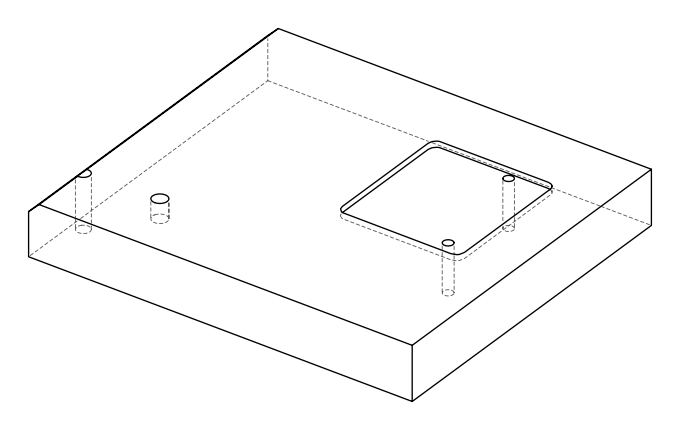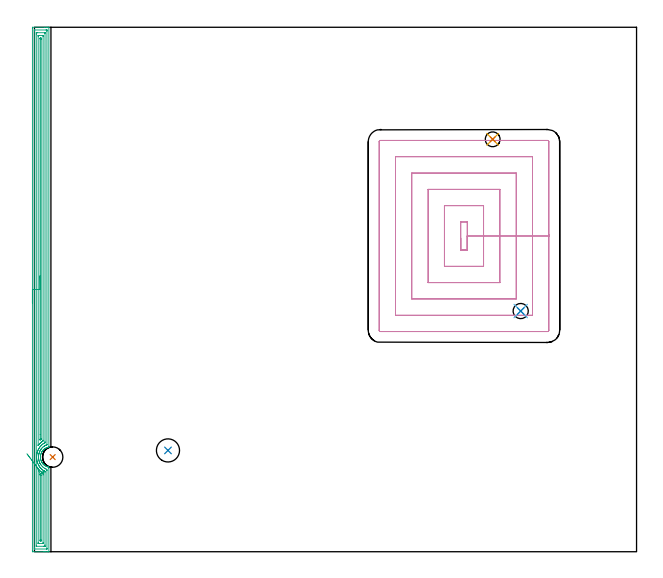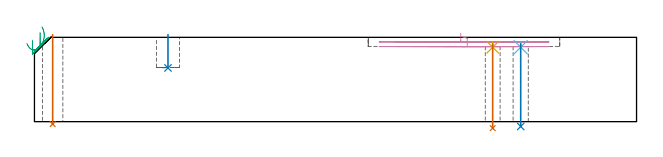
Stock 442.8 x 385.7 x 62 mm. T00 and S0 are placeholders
(PLAN: 8 operations, 6 tool changes, 23.9 min)
(1 INDEXABLE_INSERT_DRILL_THROUGH_HOLE_FROM_SOLID | STEP1HOLE_1 | NXT0302_001 | 0.26 min | 10925 mm3)
(2 INDEXABLE_INSERT_DRILL_BLIND_HOLE_FROM_SOLID | STEP1POCKET | NXT0302_005 | 0.1 min | 5053 mm3)
(3 AREA_MILL | FG_CHAMFER_SURFACE | UGT0205_001 | 15.59 min | 28058 mm3)
(4 MILL_RECTANGULAR_POCKET | POCKET_RECTANGULAR_STRAIGHT | UGT0201_010 | Follow Part, ap 4, ae 75% | 7.42 min | 149486 mm3)
(5 SPOT_DRILL | STEP1HOLE | NXT0321_9005460120000 | 0.03 min | 2 mm3)
(6 SPOT_DRILL_1 | STEP1HOLE_2 | NXT0321_9005460120000 | 0.03 min | 9 mm3)
(7 DRILL_THROUGH_HOLE_INTO_CENTER | STEP1HOLE | UGT0301_221 | 0.25 min | 5120 mm3)
(8 DRILL_THROUGH_HOLE_INTO_CENTER_1 | STEP1HOLE_2 | NXT0301_083 | 0.25 min | 5413 mm3)
(TOOL NXT0302_001 | Index. Insert Drill 15mm [880-D1500L20-05] | D15 PA176 FL75 Z2)
(TOOL NXT0302_005 | Index. Insert Drill 17mm [880-D1700L20-05] | D17 PA176 FL85 Z2)
(TOOL UGT0205_001 | Chamfer Mill 20 x 3 x 45 deg. | D20 FL50 Z2)
(TOOL UGT0201_010 | End Mill 16 mm | D16 FL22 Z2)
(TOOL NXT0321_9005460120000 | NC Spot Drill, 142deg, 12mm, Carbide, Uncoated | D12 PA142 FL30 Z2)
(TOOL UGT0301_221 | Twist Drill 10.9 mm | D10.9 PA118 FL92 Z2)
(TOOL NXT0301_083 | Carbide Drill 11.2mm [860.1-1120-056A1-MM 2214] | D11.2 PA140 FL72 Z2)
(OP 1 INDEXABLE_INSERT_DRILL_THROUGH_HOLE_FROM_SOLID)
G17 G21 G94 G90
T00 M6
G54
G17 G0 G90 X13.4 Y69.6 S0 M3
G43 Z72. H1
G94 G81 G98 Z-1.762 F250. R64.
G80
M5
M2
(OP 2 INDEXABLE_INSERT_DRILL_BLIND_HOLE_FROM_SOLID)
G17 G21 G94 G90
T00 M6
G54
G17 G0 G90 X98.2 Y74.5 S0 M3
G43 Z72. H1
G94 G81 G98 Z39.5 F250. R64.
G80
M5
M2
(OP 3 AREA_MILL)
G17 G21 G94 G90
T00 M6
G54
G17 G0 G90 X-1.5 Y182.85 S1061 M3
G43 Z72. H0
Z59.9
G94 G1 Y182.888 Z59.028 F250.
Y183.002 Z58.164
Y183.191 Z57.312
Y183.453 Z56.48
Y183.787 Z55.674
Y184.19 Z54.9
Y184.658 Z54.164
Y185.19 Z53.472
Y185.779 Z52.829
Y186.422 Z52.24
Y187.114 Z51.709
Y187.85 Z51.24
Y188.624 Z50.837
Y189.43 Z50.503
Y190.262 Z50.241
Y191.113 Z50.052
Y191.978 Z49.938
Y192.85 Z49.9
Y385.072
X-1.495 Y385.601 Z49.903
X-1.492 Y385.69 Z49.906
X-1.398 Y385.7 Z49.999
X7.613 Z59.007
X9.009 Z60.405
X9.363 Z60.758
X10.071 Z61.471
X10.307 Z61.707
X10.456 Y385.697 Z61.848
X10.597 Y385.69 Z61.988
X10.6 Y385.519 Z62.
Y77.517
X10.612 Y76.995 Z61.987
X10.609 Y76.993 Z61.984
X10.578 Y76.981 Z61.955
X10.273 Y76.912 Z61.672
X10.238 Y76.903 Z61.637
X10.062 Y76.862 Z61.461
X9.618 Y76.739 Z61.018
X9.426 Y76.679 Z60.825
X9.28 Y76.623 Z60.68
X9.074 Y76.542 Z60.472
X8.925 Y76.476 Z60.321
X8.767 Y76.406 Z60.166
X8.726 Y76.388 Z60.125
X8.276 Y76.155 Z59.674
X8.05 Y76.023 Z59.449
X7.834 Y75.896 Z59.233
X7.663 Y75.786 Z59.063
X7.339 Y75.542 Z58.739
X7.297 Y75.511 Z58.697
X6.942 Y75.217 Z58.341
X6.851 Y75.133 Z58.249
X6.738 Y75.026 Z58.133
X6.644 Y74.941 Z58.043
X6.591 Y74.892 Z57.991
X6.538 Y74.835 Z57.937
X6.446 Y74.735 Z57.842
X6.345 Y74.628 Z57.744
X6.315 Y74.596 Z57.714
X6.052 Y74.287 Z57.448
X5.832 Y73.999 Z57.23
X5.543 Y73.557 Z56.939
X5.505 Y73.493 Z56.902
X5.276 Y73.105 Z56.674
X5.245 Y73.046 Z56.644
X5.158 Y72.88 Z56.558
X5.011 Y72.548 Z56.408
X4.871 Y72.198 Z56.27
X4.73 Y71.766 Z56.128
X4.61 Y71.318 Z56.007
X4.598 Y71.258 Z55.994
X4.518 Y70.872 Z55.916
X4.504 Y70.772 Z55.901
X4.456 Y70.424 Z55.849
X4.415 Y69.978 Z55.811
X4.411 Y69.808 Z55.8
X4.408 Y69.733 Z55.797
X4.406 Y69.659 Z55.8
X4.405 Y69.556
X4.404 Y69.53
Y69.473 Z55.804
X4.405 Y69.467
X4.41 Y69.307 Z55.807
X4.419 Y69.188 Z55.812
X4.422 Y69.147 Z55.813
X4.425 Y69.083 Z55.819
X4.472 Y68.637 Z55.87
X4.544 Y68.189 Z55.942
X4.643 Y67.743 Z56.039
X4.774 Y67.294 Z56.17
X4.929 Y66.85 Z56.327
X5.039 Y66.582 Z56.437
X5.159 Y66.32 Z56.557
X5.352 Y65.956 Z56.751
X5.631 Y65.504 Z57.029
X5.773 Y65.298 Z57.169
X5.863 Y65.168 Z57.259
X5.934 Y65.062 Z57.332
X5.982 Y65. Z57.381
X6.05 Y64.912 Z57.45
X6.154 Y64.796 Z57.55
X6.235 Y64.702 Z57.634
X6.384 Y64.533 Z57.783
X6.446 Y64.47 Z57.842
X6.508 Y64.404 Z57.906
X6.738 Y64.164 Z58.134
X6.799 Y64.106 Z58.198
X6.836 Y64.071 Z58.235
X6.942 Y63.978 Z58.341
X6.949 Y63.973 Z58.348
X7.029 Y63.91 Z58.425
X7.381 Y63.628 Z58.779
X7.545 Y63.51 Z58.944
X7.834 Y63.301 Z59.233
X7.874 Y63.275 Z59.274
X7.985 Y63.212 Z59.384
X8.296 Y63.033 Z59.696
X8.726 Y62.813 Z60.125
X8.805 Y62.78 Z60.203
X8.925 Y62.729 Z60.321
X9.17 Y62.625 Z60.568
X9.618 Y62.462 Z61.017
X9.87 Y62.382 Z61.27
X10.189 Y62.302 Z61.588
X10.238 Y62.292 Z61.638
X10.25 Y62.289 Z61.649
X10.594 Y62.205 Z61.991
X10.6 Y61.424 Z62.
Y0.181
X10.597 Y0.01 Z61.989
X10.456 Y0.003 Z61.848
X10.307 Y0. Z61.707
X10.071 Z61.471
X9.363 Z60.758
X8.134 Z59.531
X7.613 Z59.007
X6.998 Z58.394
X-1.138 Z50.26
X-1.402 Y0.003 Z49.996
X-1.492 Y0.01 Z49.906
X-1.499 Y0.103 Z49.899
X-1.5 Y0.628 Z49.9
Y192.85
X-0.086 Z51.314
X-0.085 Y383.103 Z51.315
Y383.284
X-0.08 Y383.64 Z51.32
X-0.079 Y383.68 Z51.321
X-0.071 Y383.69 Z51.329
X-0.039 Y383.693 Z51.361
X0.069 Y383.698 Z51.469
X0.205 Y383.7 Z51.605
X8.488 Z59.888
X8.957 Y383.699 Z60.357
X9.128 Y383.693 Z60.528
X9.161 Y383.69 Z60.561
X9.179 Y383.678 Z60.579
X9.181 Y383.64 Z60.581
X9.184 Y383.466 Z60.584
X9.185 Y383.284 Z60.585
X9.186 Y382.571 Z60.586
X9.185 Y78.948 Z60.585
X9.184 Y78.77 Z60.584
X9.181 Y78.682 Z60.581
X9.179 Y78.665 Z60.579
X9.17 Y78.657 Z60.57
X9.138 Y78.64 Z60.538
X8.562 Y78.411 Z59.962
X8.51 Y78.388 Z59.91
X8.488 Y78.377 Z59.888
X7.924 Y78.092 Z59.324
X7.613 Y77.921 Z59.013
X7.361 Y77.774 Z58.761
X6.959 Y77.517 Z58.359
X6.83 Y77.422 Z58.23
X6.738 Y77.349 Z58.138
X6.342 Y77.027 Z57.742
X5.863 Y76.608 Z57.263
X5.443 Y76.158 Z56.843
X5.073 Y75.729 Z56.473
X5.035 Y75.68 Z56.435
X4.988 Y75.616 Z56.388
X4.672 Y75.157 Z56.072
X4.462 Y74.835 Z55.862
X4.33 Y74.612 Z55.73
X4.112 Y74.234 Z55.512
X4.014 Y74.041 Z55.414
X3.966 Y73.941 Z55.366
X3.743 Y73.424 Z55.143
X3.598 Y73.046 Z54.998
X3.507 Y72.771 Z54.907
X3.321 Y72.152 Z54.721
X3.31 Y72.115 Z54.71
X3.303 Y72.086 Z54.703
X3.237 Y71.808 Z54.637
X3.15 Y71.348 Z54.55
X3.136 Y71.258 Z54.536
X3.046 Y70.56 Z54.446
X3.029 Y70.364 Z54.429
X2.995 Y69.718 Z54.395
X2.996 Y69.47 Z54.396
X3.03 Y68.788 Z54.43
X3.053 Y68.576 Z54.453
X3.097 Y68.206 Z54.497
X3.164 Y67.757 Z54.564
X3.178 Y67.682 Z54.578
X3.237 Y67.4 Z54.637
X3.397 Y66.788 Z54.797
X3.464 Y66.557 Z54.864
X3.693 Y65.894 Z55.093
X3.81 Y65.61 Z55.21
X4.066 Y65.047 Z55.466
X4.091 Y65. Z55.491
X4.112 Y64.961 Z55.512
X4.427 Y64.428 Z55.827
X4.628 Y64.106 Z56.028
X4.988 Y63.588 Z56.388
X5.299 Y63.212 Z56.699
X5.863 Y62.602 Z57.263
X6.164 Y62.318 Z57.564
X6.738 Y61.858 Z58.138
X7.35 Y61.424 Z58.75
X7.516 Y61.325 Z58.916
X7.613 Y61.272 Z59.013
X8.093 Y61.021 Z59.493
X8.488 Y60.836 Z59.888
X9.179 Y60.53 Z60.579
X9.184 Y59.818 Z60.584
X9.185 Y59.636 Z60.585
Y2.597
Y2.416
X9.18 Y2.06 Z60.58
X9.179 Y2.02 Z60.579
X9.171 Y2.01 Z60.571
X9.139 Y2.007 Z60.539
X9.031 Y2.002 Z60.431
X8.895 Y2. Z60.295
X0.143 Y2.001 Z51.543
X-0.028 Y2.007 Z51.372
X-0.061 Y2.01 Z51.339
X-0.079 Y2.022 Z51.321
X-0.081 Y2.06 Z51.319
X-0.084 Y2.234 Z51.316
X-0.085 Y2.416 Z51.315
X-0.086 Y3.129 Z51.314
Y192.85
X1.328 Z52.728
X1.329 Y380.764 Z52.729
X1.333 Y381.496 Z52.733
X1.335 Y381.652 Z52.735
X1.343 Y381.69 Z52.743
X1.388 Y381.693 Z52.788
X1.487 Y381.696 Z52.887
X2.163 Y381.7 Z53.563
X2.362 Z53.762
X7.613 Y381.699 Z59.013
X7.679 Y381.697 Z59.079
X7.732 Y381.694 Z59.132
X7.762 Y381.691 Z59.162
X7.764 Y381.657 Z59.164
X7.769 Y381.496 Z59.169
X7.771 Y381.335 Z59.171
Y80.931
X7.766 Y80.199 Z59.166
X7.765 Y80.164 Z59.165
X7.741 Y80.14 Z59.141
X7.697 Y80.112 Z59.097
X7.613 Y80.065 Z59.013
X7.128 Y79.8 Z58.528
X6.738 Y79.57 Z58.138
X6.577 Y79.47 Z57.977
X6.327 Y79.305 Z57.727
X6.061 Y79.103 Z57.461
X5.863 Y78.945 Z57.263
X5.574 Y78.706 Z56.974
X5.24 Y78.411 Z56.64
X4.988 Y78.169 Z56.388
X4.672 Y77.839 Z56.072
X4.382 Y77.517 Z55.782
X4.257 Y77.369 Z55.657
X4.112 Y77.189 Z55.512
X3.876 Y76.864 Z55.276
X3.706 Y76.623 Z55.106
X3.517 Y76.337 Z54.917
X3.237 Y75.89 Z54.637
X3.178 Y75.789 Z54.578
X3.144 Y75.729 Z54.544
X2.868 Y75.212 Z54.268
X2.696 Y74.835 Z54.096
X2.594 Y74.598 Z53.994
X2.362 Y74.037 Z53.762
X2.336 Y73.967 Z53.736
X2.327 Y73.941 Z53.727
X2.128 Y73.286 Z53.528
X2.058 Y73.046 Z53.458
X1.936 Y72.588 Z53.336
X1.842 Y72.152 Z53.242
X1.782 Y71.851 Z53.182
X1.697 Y71.258 Z53.097
X1.673 Y71.069 Z53.073
X1.637 Y70.737 Z53.037
X1.608 Y70.364 Z53.008
X1.601 Y70.249 Z53.001
X1.585 Y69.87 Z52.985
X1.58 Y69.47 Z52.98
X1.581 Y69.374 Z52.981
X1.624 Y68.576 Z53.024
X1.639 Y68.422 Z53.039
X1.731 Y67.682 Z53.131
X1.779 Y67.384 Z53.179
X1.896 Y66.788 Z53.296
X2.036 Y66.228 Z53.436
X2.128 Y65.894 Z53.528
X2.362 Y65.173 Z53.762
X2.423 Y65. Z53.823
X2.461 Y64.899 Z53.861
X2.818 Y64.106 Z54.218
X2.957 Y63.82 Z54.357
X3.237 Y63.313 Z54.637
X3.296 Y63.212 Z54.696
X3.385 Y63.061 Z54.785
X3.888 Y62.318 Z55.288
X4.112 Y62.015 Z55.512
X4.376 Y61.696 Z55.776
X4.62 Y61.424 Z56.02
X4.988 Y61.031 Z56.388
X5.527 Y60.53 Z56.927
X5.863 Y60.261 Z57.263
X6.209 Y59.995 Z57.609
X6.707 Y59.636 Z58.107
X6.738 Y59.615 Z58.138
X6.792 Y59.58 Z58.192
X7.613 Y59.135 Z59.013
X7.721 Y59.075 Z59.121
X7.752 Y59.055 Z59.152
X7.764 Y59.045 Z59.164
X7.766 Y59.011 Z59.166
X7.77 Y58.904 Z59.17
X7.771 Y58.742 Z59.171
Y58.579
Y4.936
X7.767 Y4.204 Z59.167
X7.765 Y4.048 Z59.165
X7.757 Y4.01 Z59.157
X7.712 Y4.007 Z59.112
X7.613 Y4.004 Z59.013
X6.937 Y4. Z58.337
X6.738 Z58.138
X1.487 Y4.001 Z52.887
X1.421 Y4.002 Z52.821
X1.368 Y4.006 Z52.768
X1.338 Y4.009 Z52.738
X1.335 Y4.043 Z52.735
X1.331 Y4.204 Z52.731
X1.329 Y4.366 Z52.729
X1.328 Y192.85 Z52.728
X2.743 Z54.143
Y378.814
X2.744 Y379.318 Z54.144
X2.746 Y379.487 Z54.146
X2.75 Y379.621 Z54.15
X2.756 Y379.69 Z54.156
X2.804 Y379.692 Z54.204
X3.237 Y379.7 Z54.637
X5.87 Z57.27
X6.294 Y379.692 Z57.694
X6.343 Y379.69 Z57.743
X6.35 Y379.66 Z57.75
X6.354 Y379.605 Z57.754
X6.356 Y379.551 Z57.756
X6.357 Y379.203 Z57.757
Y378.814
Y81.987
X6.356 Y81.734 Z57.756
X6.353 Y81.608 Z57.753
X6.35 Y81.547 Z57.75
X6.345 Y81.526 Z57.745
X6.327 Y81.512 Z57.727
X5.863 Y81.209 Z57.263
X5.794 Y81.164 Z57.194
X5.691 Y81.093 Z57.091
X5.291 Y80.783 Z56.691
X4.988 Y80.54 Z56.388
X4.804 Y80.386 Z56.204
X4.589 Y80.199 Z55.989
X4.341 Y79.965 Z55.741
X4.112 Y79.742 Z55.512
X3.9 Y79.522 Z55.3
X3.698 Y79.305 Z55.098
X3.482 Y79.055 Z54.882
X3.237 Y78.763 Z54.637
X3.084 Y78.568 Z54.484
X2.964 Y78.411 Z54.364
X2.894 Y78.315 Z54.294
X2.829 Y78.23 Z54.229
X2.779 Y78.167 Z54.179
X2.749 Y78.134 Z54.149
X2.747 Y78.184 Z54.147
X2.744 Y78.32 Z54.144
X2.743 Y78.916 Z54.143
Y192.85
X4.157 Z55.557
Y377.056
X4.159 Y377.465 Z55.559
X4.162 Y377.669 Z55.562
X4.163 Y377.686 Z55.563
X4.187 Y377.691 Z55.587
X4.246 Y377.697 Z55.646
X4.328 Y377.7 Z55.728
X4.843 Y377.697 Z56.243
X4.897 Y377.694 Z56.297
X4.932 Y377.691 Z56.332
X4.936 Y377.655 Z56.336
X4.94 Y377.461 Z56.34
X4.943 Y377.071 Z56.343
Y377.026
X4.942 Y82.881 Z56.342
X4.939 Y82.832 Z56.339
X4.936 Y82.811 Z56.336
X4.921 Y82.793 Z56.321
X4.848 Y82.731 Z56.248
X4.182 Y82.207 Z55.582
X4.168 Y82.197 Z55.568
X4.164 Y82.211 Z55.564
X4.16 Y82.299 Z55.56
X4.158 Y82.477 Z55.558
X4.157 Y82.836 Z55.557
Y86.274
Y192.85
Y193.722 Z55.595
Y194.586 Z55.709
Y195.438 Z55.898
Y196.27 Z56.16
Y197.076 Z56.494
Y197.85 Z56.897
Y198.586 Z57.365
Y199.278 Z57.896
Y199.921 Z58.486
Y200.51 Z59.129
Y201.041 Z59.821
Y201.51 Z60.557
Y201.913 Z61.331
Y202.247 Z62.137
Y202.509 Z62.969
Y202.698 Z63.82
Y202.812 Z64.685
Y202.85 Z65.557
G0 Z72.
X-5.521 Y72.032
Z57.555
G1 X-5.23 Y71.647 Z56.828
X-4.902 Y71.213 Z56.146
X-4.54 Y70.733 Z55.514
X-4.146 Y70.211 Z54.937
X-3.723 Y69.651 Z54.419
X-3.274 Y69.057 Z53.964
X-2.803 Y68.433 Z53.576
X-2.314 Y67.785 Z53.257
X-1.809 Y67.117 Z53.01
X-1.294 Y66.435 Z52.838
X-0.772 Y65.743 Z52.74
X-0.246 Y65.047 Z52.718
X0.279 Y64.353 Z52.773
X0.799 Y63.664 Z52.903
X1.31 Y62.987 Z53.108
X1.808 Y62.328 Z53.385
X2.29 Y61.69 Z53.734
X2.752 Y61.078 Z54.152
X2.818 Y60.991 Z54.218
X2.833 Y60.97 Z54.233
X2.899 Y60.876 Z54.299
X3.161 Y60.53 Z54.561
X3.237 Y60.436 Z54.637
X3.603 Y60.013 Z55.003
X3.944 Y59.636 Z55.344
X4.112 Y59.459 Z55.512
X4.885 Y58.742 Z56.285
X4.988 Y58.656 Z56.388
X5.362 Y58.359 Z56.762
X5.863 Y57.999 Z57.263
X6.074 Y57.848 Z57.474
X6.203 Y57.756 Z57.603
X6.35 Y57.652 Z57.75
X6.352 Y57.594 Z57.752
X6.355 Y57.344 Z57.755
X6.357 Y56.953 Z57.757
Y56.448
Y6.886
X6.356 Y6.382 Z57.756
X6.354 Y6.213 Z57.754
X6.35 Y6.079 Z57.75
X6.344 Y6.01 Z57.744
X6.296 Y6.008 Z57.696
X5.863 Y6. Z57.263
X3.23 Z54.63
X2.806 Y6.008 Z54.206
X2.757 Y6.01 Z54.157
X2.75 Y6.04 Z54.15
X2.746 Y6.095 Z54.146
X2.744 Y6.149 Z54.144
X2.743 Y6.498 Z54.143
Y6.886
Y60.53
X2.745 Y60.884 Z54.145
X2.748 Y61.029 Z54.148
X2.752 Y61.078 Z54.152
X4.195 Y56.978 Z55.595
X4.235 Y56.953 Z55.635
X4.662 Y56.621 Z56.062
X4.814 Y56.5 Z56.214
X4.936 Y56.4 Z56.336
X4.943 Y56.059 Z56.343
Y8.644
X4.941 Y8.235 Z56.341
X4.938 Y8.031 Z56.338
X4.937 Y8.014 Z56.337
X4.912 Y8.01 Z56.312
X4.854 Y8.004 Z56.254
X4.772 Y8.001 Z56.172
X4.257 Y8.004 Z55.657
X4.203 Y8.006 Z55.603
X4.168 Y8.009 Z55.568
X4.164 Y8.044 Z55.564
X4.157 Y8.674 Z55.557
Y56.105
X4.162 Y56.903 Z55.562
X4.164 Y56.953 Z55.564
X4.195 Y56.978 Z55.595
X4.716 Y57.383 Z56.165
X5.197 Y57.756 Z56.79
X5.632 Y58.095 Z57.466
X6.019 Y58.396 Z58.187
X6.355 Y58.657 Z58.949
X6.638 Y58.877 Z59.745
X6.864 Y59.053 Z60.568
X7.033 Y59.185 Z61.414
X7.144 Y59.271 Z62.275
X7.194 Y59.31 Z63.145
X7.185 Y59.303 Z64.018
X7.115 Y59.249 Z64.885
X6.986 Y59.148 Z65.742
X6.799 Y59.003 Z66.582
X6.555 Y58.813 Z67.398
X6.255 Y58.58 Z68.183
X5.903 Y58.305 Z68.932
X5.5 Y57.992 Z69.64
G0 Z72.
M5
M2
(OP 4 MILL_RECTANGULAR_POCKET)
G17 G21 G94 G90
T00 M6
G54
G17 G0 G90 X313.5 Y230.685 S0 M3
G43 Z72. H0
Z65.
G94 G1 Y221.9 Z62.646 F250.
X318.3 Z61.36
Y232.2 Z58.6
Y242.5 F500.
X313.5
Y221.9
X318.3
Y232.2
X330.3
Y254.5
X301.5
Y209.9
X330.3
Y232.2
X342.3
Y266.5
X289.5
Y197.9
X342.3
Y232.2
X354.3
Y278.5
X277.5
Y185.9
X354.3
Y232.2
X366.3
Y290.5
X265.5
Y173.9
X366.3
Y232.2
X378.3
Y301.5
G3 X377.3 Y302.5 R1.
G1 X254.5
G3 X253.5 Y301.5 R1.
G1 Y162.9
G3 X254.5 Y161.9 R1.
G1 X377.3
G3 X378.3 Y162.9 R1.
G1 Y232.2
Y233.2
G0 X313.5 Y230.685 Z61.6
G1 Y221.9 Z59.246 F250.
X318.3 Z57.96
Y232.2 Z55.2
Y242.5 F500.
X313.5
Y221.9
X318.3
Y232.2
X330.3
Y254.5
X301.5
Y209.9
X330.3
Y232.2
X342.3
Y266.5
X289.5
Y197.9
X342.3
Y232.2
X354.3
Y278.5
X277.5
Y185.9
X354.3
Y232.2
X366.3
Y290.5
X265.5
Y173.9
X366.3
Y232.2
X378.3
Y301.5
G3 X377.3 Y302.5 R1.
G1 X254.5
G3 X253.5 Y301.5 R1.
G1 Y162.9
G3 X254.5 Y161.9 R1.
G1 X377.3
G3 X378.3 Y162.9 R1.
G1 Y232.2
Y233.2
G0 Z72.
M5
M2
(OP 5 SPOT_DRILL)
G17 G21 G94 G90
T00 M6
G54
G17 G0 G90 X337. Y303.3 S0 M3
G43 Z72. H0
G94 G81 G98 Z54.731 F250. R58.2
G80
M5
M2
(OP 6 SPOT_DRILL_1)
G17 G21 G94 G90
T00 M6
G54
G17 G0 G90 X357.6 Y177. S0 M3
G43 Z72. H0
G94 G81 G98 Z54.714 F250. R58.2
G80
M5
M2
(OP 7 DRILL_THROUGH_HOLE_INTO_CENTER)
G17 G21 G94 G90
T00 M6
G54
G17 G0 G90 X337. Y303.3 S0 M3
G43 Z72. H0
G94 G73 G98 Z-4.775 F250. Q9.996 R57.2
G80
M5
M2
(OP 8 DRILL_THROUGH_HOLE_INTO_CENTER_1)
G17 G21 G94 G90
T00 M6
G54
G17 G0 G90 X357.6 Y177. S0 M3
G43 Z72. H1
G94 G73 G98 Z-3.538 F250. Q9.79 R57.2
G80
M5
M2
